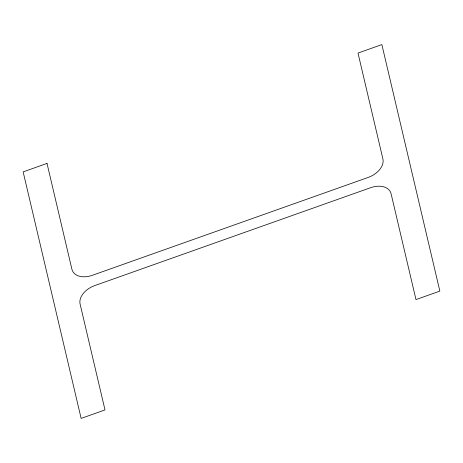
<?xml version="1.0" encoding="UTF-8"?>
<svg xmlns="http://www.w3.org/2000/svg" width="463" height="463" viewBox="0 0 463 463"><rect width="100%" height="100%" fill="white"/><g stroke="black" fill="none" stroke-linecap="round" stroke-linejoin="round"><path stroke-width="0.69" d="M47.018 163.422L23.15 171.889L81.135 418.402L105.003 409.934L80.093 304.041A18.711 12.426 -24.6 0 1 94.77 285.584L370.649 187.689A18.711 12.426 -24.6 0 1 391.073 193.684L415.982 299.578L439.85 291.111L381.865 44.598L357.997 53.066L382.907 158.959A18.711 12.426 -24.6 0 1 368.23 177.416L92.351 275.311A18.711 12.426 -24.6 0 1 71.927 269.316L47.018 163.422"/></g></svg>
